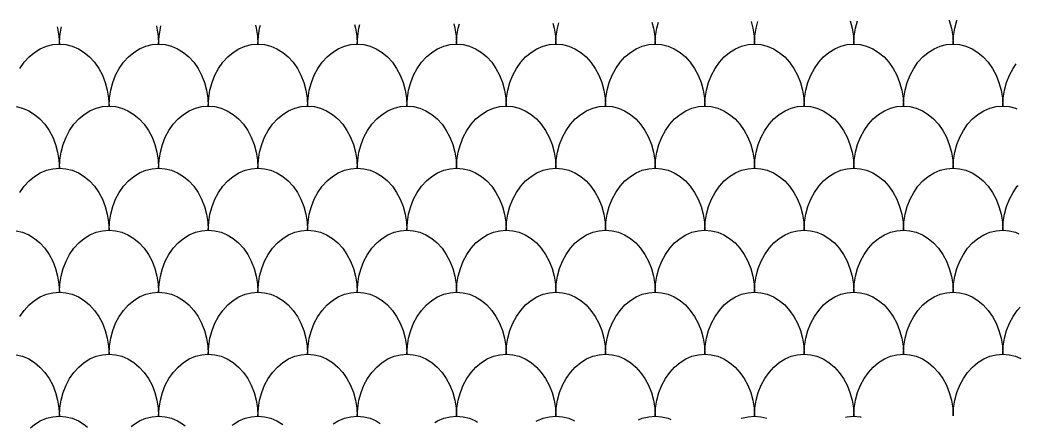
# Model space of a CAD drawing. Header units: metres. Extents: x 19 to 183, y -73 to -56.
# Drawn here: x 143.12 to 183.43, y -72.15 to -55.7 of the extents above; entities that cross this region are included whole.
import ezdxf

# ---------------------------------------------------------------- set-up
doc = ezdxf.new("R2010")
doc.units = ezdxf.units.M

msp = doc.modelspace()

# ---------------------------------------------------------------- linework, layer by layer
for points in [[(144.617, -55.97), (144.632, -56.024), (144.683, -56.345), (144.7, -56.671)], [(144.7, -56.671), (144.717, -56.345), (144.768, -56.024), (144.783, -55.969)], [(148.609, -55.94), (148.632, -56.024), (148.683, -56.345), (148.7, -56.671)], [(148.7, -56.671), (148.717, -56.345), (148.768, -56.024), (148.791, -55.939)], [(152.601, -55.911), (152.632, -56.024), (152.683, -56.345), (152.7, -56.671)], [(152.7, -56.671), (152.717, -56.345), (152.768, -56.024), (152.799, -55.909)], [(156.593, -55.881), (156.632, -56.024), (156.683, -56.345), (156.7, -56.671)], [(156.7, -56.671), (156.717, -56.345), (156.768, -56.024), (156.807, -55.879)], [(160.585, -55.851), (160.632, -56.024), (160.683, -56.345), (160.7, -56.671)], [(160.7, -56.671), (160.717, -56.345), (160.768, -56.024), (160.815, -55.85)], [(164.577, -55.821), (164.632, -56.024), (164.683, -56.345), (164.7, -56.671)], [(164.7, -56.671), (164.717, -56.345), (164.768, -56.024), (164.823, -55.82)], [(168.568, -55.792), (168.632, -56.024), (168.683, -56.345), (168.7, -56.671)], [(168.7, -56.671), (168.717, -56.345), (168.768, -56.024), (168.832, -55.79)], [(172.56, -55.762), (172.632, -56.024), (172.683, -56.345), (172.7, -56.671)], [(172.7, -56.671), (172.717, -56.345), (172.768, -56.024), (172.84, -55.76)], [(176.552, -55.732), (176.632, -56.024), (176.683, -56.345), (176.7, -56.671)], [(176.7, -56.671), (176.717, -56.345), (176.768, -56.024), (176.848, -55.73)], [(180.543, -55.703), (180.547, -55.715), (180.632, -56.024), (180.683, -56.345), (180.7, -56.671)], [(180.7, -56.671), (180.717, -56.345), (180.768, -56.024), (180.852, -55.715), (180.858, -55.7)], [(143.113, -57.649), (143.286, -57.404), (143.482, -57.188), (143.7, -57.006), (143.934, -56.862), (144.182, -56.756), (144.439, -56.693), (144.7, -56.671), (144.961, -56.693), (145.217, -56.756), (145.465, -56.862), (145.7, -57.006), (145.917, -57.188), (146.114, -57.404), (146.286, -57.649), (146.432, -57.921), (146.547, -58.215), (146.632, -58.524), (146.683, -58.845), (146.7, -59.171)], [(146.7, -59.171), (146.717, -58.845), (146.768, -58.524), (146.852, -58.215), (146.968, -57.921), (147.113, -57.649), (147.286, -57.404), (147.482, -57.188), (147.7, -57.006), (147.934, -56.862), (148.182, -56.756), (148.439, -56.693), (148.7, -56.671), (148.961, -56.693), (149.217, -56.756), (149.465, -56.862), (149.7, -57.006), (149.917, -57.188), (150.114, -57.404), (150.286, -57.649), (150.432, -57.921), (150.547, -58.215), (150.632, -58.524), (150.683, -58.845), (150.7, -59.171)], [(150.7, -59.171), (150.717, -58.845), (150.768, -58.524), (150.852, -58.215), (150.968, -57.921), (151.113, -57.649), (151.286, -57.404), (151.482, -57.188), (151.7, -57.006), (151.934, -56.862), (152.182, -56.756), (152.439, -56.693), (152.7, -56.671), (152.961, -56.693), (153.217, -56.756), (153.465, -56.862), (153.7, -57.006), (153.917, -57.188), (154.114, -57.404), (154.286, -57.649), (154.432, -57.921), (154.547, -58.215), (154.632, -58.524), (154.683, -58.845), (154.7, -59.171)], [(154.7, -59.171), (154.717, -58.845), (154.768, -58.524), (154.852, -58.215), (154.968, -57.921), (155.113, -57.649), (155.286, -57.404), (155.482, -57.188), (155.7, -57.006), (155.934, -56.862), (156.182, -56.756), (156.439, -56.693), (156.7, -56.671), (156.961, -56.693), (157.217, -56.756), (157.465, -56.862), (157.7, -57.006), (157.917, -57.188), (158.114, -57.404), (158.286, -57.649), (158.432, -57.921), (158.547, -58.215), (158.632, -58.524), (158.683, -58.845), (158.7, -59.171)], [(158.7, -59.171), (158.717, -58.845), (158.768, -58.524), (158.852, -58.215), (158.968, -57.921), (159.113, -57.649), (159.286, -57.404), (159.482, -57.188), (159.7, -57.006), (159.934, -56.862), (160.182, -56.756), (160.439, -56.693), (160.7, -56.671), (160.961, -56.693), (161.217, -56.756), (161.465, -56.862), (161.7, -57.006), (161.917, -57.188), (162.114, -57.404), (162.286, -57.649), (162.432, -57.921), (162.547, -58.215), (162.632, -58.524), (162.683, -58.845), (162.7, -59.171)], [(162.7, -59.171), (162.717, -58.845), (162.768, -58.524), (162.852, -58.215), (162.968, -57.921), (163.113, -57.649), (163.286, -57.404), (163.482, -57.188), (163.7, -57.006), (163.934, -56.862), (164.182, -56.756), (164.439, -56.693), (164.7, -56.671), (164.961, -56.693), (165.217, -56.756), (165.465, -56.862), (165.7, -57.006), (165.917, -57.188), (166.114, -57.404), (166.286, -57.649), (166.432, -57.921), (166.547, -58.215), (166.632, -58.524), (166.683, -58.845), (166.7, -59.171)], [(166.7, -59.171), (166.717, -58.845), (166.768, -58.524), (166.852, -58.215), (166.968, -57.921), (167.113, -57.649), (167.286, -57.404), (167.482, -57.188), (167.7, -57.006), (167.934, -56.862), (168.182, -56.756), (168.439, -56.693), (168.7, -56.671), (168.961, -56.693), (169.217, -56.756), (169.465, -56.862), (169.7, -57.006), (169.917, -57.188), (170.114, -57.404), (170.286, -57.649), (170.432, -57.921), (170.547, -58.215), (170.632, -58.524), (170.683, -58.845), (170.7, -59.171)], [(170.7, -59.171), (170.717, -58.845), (170.768, -58.524), (170.852, -58.215), (170.968, -57.921), (171.113, -57.649), (171.286, -57.404), (171.482, -57.188), (171.7, -57.006), (171.934, -56.862), (172.182, -56.756), (172.439, -56.693), (172.7, -56.671), (172.961, -56.693), (173.217, -56.756), (173.465, -56.862), (173.7, -57.006), (173.917, -57.188), (174.114, -57.404), (174.286, -57.649), (174.432, -57.921), (174.547, -58.215), (174.632, -58.524), (174.683, -58.845), (174.7, -59.171)], [(174.7, -59.171), (174.717, -58.845), (174.768, -58.524), (174.852, -58.215), (174.968, -57.921), (175.113, -57.649), (175.286, -57.404), (175.482, -57.188), (175.7, -57.006), (175.934, -56.862), (176.182, -56.756), (176.439, -56.693), (176.7, -56.671), (176.961, -56.693), (177.217, -56.756), (177.465, -56.862), (177.7, -57.006), (177.917, -57.188), (178.114, -57.404), (178.286, -57.649), (178.432, -57.921), (178.547, -58.215), (178.632, -58.524), (178.683, -58.845), (178.7, -59.171)], [(178.7, -59.171), (178.717, -58.845), (178.768, -58.524), (178.852, -58.215), (178.968, -57.921), (179.113, -57.649), (179.286, -57.404), (179.482, -57.188), (179.7, -57.006), (179.934, -56.862), (180.182, -56.756), (180.439, -56.693), (180.7, -56.671), (180.961, -56.693), (181.217, -56.756), (181.465, -56.862), (181.7, -57.006), (181.917, -57.188), (182.114, -57.404), (182.286, -57.649), (182.432, -57.921), (182.547, -58.215), (182.632, -58.524), (182.683, -58.845), (182.7, -59.171)], [(182.7, -59.171), (182.717, -58.845), (182.768, -58.524), (182.852, -58.215), (182.968, -57.921), (183.113, -57.649), (183.237, -57.473)], [(142.961, -59.193), (143.217, -59.256), (143.465, -59.362), (143.7, -59.506), (143.917, -59.688), (144.114, -59.904), (144.286, -60.149), (144.432, -60.421), (144.547, -60.715), (144.632, -61.024), (144.683, -61.345), (144.7, -61.671)], [(144.7, -61.671), (144.717, -61.345), (144.768, -61.024), (144.852, -60.715), (144.968, -60.421), (145.113, -60.149), (145.286, -59.904), (145.482, -59.688), (145.7, -59.506), (145.934, -59.362), (146.182, -59.256), (146.439, -59.193), (146.7, -59.171), (146.961, -59.193), (147.217, -59.256), (147.465, -59.362), (147.7, -59.506), (147.917, -59.688), (148.114, -59.904), (148.286, -60.149), (148.432, -60.421), (148.547, -60.715), (148.632, -61.024), (148.683, -61.345), (148.7, -61.671)], [(148.7, -61.671), (148.717, -61.345), (148.768, -61.024), (148.852, -60.715), (148.968, -60.421), (149.113, -60.149), (149.286, -59.904), (149.482, -59.688), (149.7, -59.506), (149.934, -59.362), (150.182, -59.256), (150.439, -59.193), (150.7, -59.171), (150.961, -59.193), (151.217, -59.256), (151.465, -59.362), (151.7, -59.506), (151.917, -59.688), (152.114, -59.904), (152.286, -60.149), (152.432, -60.421), (152.547, -60.715), (152.632, -61.024), (152.683, -61.345), (152.7, -61.671)], [(152.7, -61.671), (152.717, -61.345), (152.768, -61.024), (152.852, -60.715), (152.968, -60.421), (153.113, -60.149), (153.286, -59.904), (153.482, -59.688), (153.7, -59.506), (153.934, -59.362), (154.182, -59.256), (154.439, -59.193), (154.7, -59.171), (154.961, -59.193), (155.217, -59.256), (155.465, -59.362), (155.7, -59.506), (155.917, -59.688), (156.114, -59.904), (156.286, -60.149), (156.432, -60.421), (156.547, -60.715), (156.632, -61.024), (156.683, -61.345), (156.7, -61.671)], [(156.7, -61.671), (156.717, -61.345), (156.768, -61.024), (156.852, -60.715), (156.968, -60.421), (157.113, -60.149), (157.286, -59.904), (157.482, -59.688), (157.7, -59.506), (157.934, -59.362), (158.182, -59.256), (158.439, -59.193), (158.7, -59.171), (158.961, -59.193), (159.217, -59.256), (159.465, -59.362), (159.7, -59.506), (159.917, -59.688), (160.114, -59.904), (160.286, -60.149), (160.432, -60.421), (160.547, -60.715), (160.632, -61.024), (160.683, -61.345), (160.7, -61.671)], [(160.7, -61.671), (160.717, -61.345), (160.768, -61.024), (160.852, -60.715), (160.968, -60.421), (161.113, -60.149), (161.286, -59.904), (161.482, -59.688), (161.7, -59.506), (161.934, -59.362), (162.182, -59.256), (162.439, -59.193), (162.7, -59.171), (162.961, -59.193), (163.217, -59.256), (163.465, -59.362), (163.7, -59.506), (163.917, -59.688), (164.114, -59.904), (164.286, -60.149), (164.432, -60.421), (164.547, -60.715), (164.632, -61.024), (164.683, -61.345), (164.7, -61.671)], [(164.7, -61.671), (164.717, -61.345), (164.768, -61.024), (164.852, -60.715), (164.968, -60.421), (165.113, -60.149), (165.286, -59.904), (165.482, -59.688), (165.7, -59.506), (165.934, -59.362), (166.182, -59.256), (166.439, -59.193), (166.7, -59.171), (166.961, -59.193), (167.217, -59.256), (167.465, -59.362), (167.7, -59.506), (167.917, -59.688), (168.114, -59.904), (168.286, -60.149), (168.432, -60.421), (168.547, -60.715), (168.632, -61.024), (168.683, -61.345), (168.7, -61.671)], [(168.7, -61.671), (168.717, -61.345), (168.768, -61.024), (168.852, -60.715), (168.968, -60.421), (169.113, -60.149), (169.286, -59.904), (169.482, -59.688), (169.7, -59.506), (169.934, -59.362), (170.182, -59.256), (170.439, -59.193), (170.7, -59.171), (170.961, -59.193), (171.217, -59.256), (171.465, -59.362), (171.7, -59.506), (171.917, -59.688), (172.114, -59.904), (172.286, -60.149), (172.432, -60.421), (172.547, -60.715), (172.632, -61.024), (172.683, -61.345), (172.7, -61.671)], [(172.7, -61.671), (172.717, -61.345), (172.768, -61.024), (172.852, -60.715), (172.968, -60.421), (173.113, -60.149), (173.286, -59.904), (173.482, -59.688), (173.7, -59.506), (173.934, -59.362), (174.182, -59.256), (174.439, -59.193), (174.7, -59.171), (174.961, -59.193), (175.217, -59.256), (175.465, -59.362), (175.7, -59.506), (175.917, -59.688), (176.114, -59.904), (176.286, -60.149), (176.432, -60.421), (176.547, -60.715), (176.632, -61.024), (176.683, -61.345), (176.7, -61.671)], [(176.7, -61.671), (176.717, -61.345), (176.768, -61.024), (176.852, -60.715), (176.968, -60.421), (177.113, -60.149), (177.286, -59.904), (177.482, -59.688), (177.7, -59.506), (177.934, -59.362), (178.182, -59.256), (178.439, -59.193), (178.7, -59.171), (178.961, -59.193), (179.217, -59.256), (179.465, -59.362), (179.7, -59.506), (179.917, -59.688), (180.114, -59.904), (180.286, -60.149), (180.432, -60.421), (180.547, -60.715), (180.632, -61.024), (180.683, -61.345), (180.7, -61.671)], [(180.7, -61.671), (180.717, -61.345), (180.768, -61.024), (180.852, -60.715), (180.968, -60.421), (181.113, -60.149), (181.286, -59.904), (181.482, -59.688), (181.7, -59.506), (181.934, -59.362), (182.182, -59.256), (182.439, -59.193), (182.7, -59.171), (182.961, -59.193), (183.217, -59.256), (183.267, -59.277)], [(143.113, -62.649), (143.286, -62.404), (143.482, -62.188), (143.7, -62.006), (143.934, -61.862), (144.182, -61.756), (144.439, -61.693), (144.7, -61.671), (144.961, -61.693), (145.217, -61.756), (145.465, -61.862), (145.7, -62.006), (145.917, -62.188), (146.114, -62.404), (146.286, -62.649), (146.432, -62.921), (146.547, -63.215), (146.632, -63.524), (146.683, -63.845), (146.7, -64.171)], [(146.7, -64.171), (146.717, -63.845), (146.768, -63.524), (146.852, -63.215), (146.968, -62.921), (147.113, -62.649), (147.286, -62.404), (147.482, -62.188), (147.7, -62.006), (147.934, -61.862), (148.182, -61.756), (148.439, -61.693), (148.7, -61.671), (148.961, -61.693), (149.217, -61.756), (149.465, -61.862), (149.7, -62.006), (149.917, -62.188), (150.114, -62.404), (150.286, -62.649), (150.432, -62.921), (150.547, -63.215), (150.632, -63.524), (150.683, -63.845), (150.7, -64.171)], [(150.7, -64.171), (150.717, -63.845), (150.768, -63.524), (150.852, -63.215), (150.968, -62.921), (151.113, -62.649), (151.286, -62.404), (151.482, -62.188), (151.7, -62.006), (151.934, -61.862), (152.182, -61.756), (152.439, -61.693), (152.7, -61.671), (152.961, -61.693), (153.217, -61.756), (153.465, -61.862), (153.7, -62.006), (153.917, -62.188), (154.114, -62.404), (154.286, -62.649), (154.432, -62.921), (154.547, -63.215), (154.632, -63.524), (154.683, -63.845), (154.7, -64.171)], [(154.7, -64.171), (154.717, -63.845), (154.768, -63.524), (154.852, -63.215), (154.968, -62.921), (155.113, -62.649), (155.286, -62.404), (155.482, -62.188), (155.7, -62.006), (155.934, -61.862), (156.182, -61.756), (156.439, -61.693), (156.7, -61.671), (156.961, -61.693), (157.217, -61.756), (157.465, -61.862), (157.7, -62.006), (157.917, -62.188), (158.114, -62.404), (158.286, -62.649), (158.432, -62.921), (158.547, -63.215), (158.632, -63.524), (158.683, -63.845), (158.7, -64.171)], [(158.7, -64.171), (158.717, -63.845), (158.768, -63.524), (158.852, -63.215), (158.968, -62.921), (159.113, -62.649), (159.286, -62.404), (159.482, -62.188), (159.7, -62.006), (159.934, -61.862), (160.182, -61.756), (160.439, -61.693), (160.7, -61.671), (160.961, -61.693), (161.217, -61.756), (161.465, -61.862), (161.7, -62.006), (161.917, -62.188), (162.114, -62.404), (162.286, -62.649), (162.432, -62.921), (162.547, -63.215), (162.632, -63.524), (162.683, -63.845), (162.7, -64.171)], [(162.7, -64.171), (162.717, -63.845), (162.768, -63.524), (162.852, -63.215), (162.968, -62.921), (163.113, -62.649), (163.286, -62.404), (163.482, -62.188), (163.7, -62.006), (163.934, -61.862), (164.182, -61.756), (164.439, -61.693), (164.7, -61.671), (164.961, -61.693), (165.217, -61.756), (165.465, -61.862), (165.7, -62.006), (165.917, -62.188), (166.114, -62.404), (166.286, -62.649), (166.432, -62.921), (166.547, -63.215), (166.632, -63.524), (166.683, -63.845), (166.7, -64.171)], [(166.7, -64.171), (166.717, -63.845), (166.768, -63.524), (166.852, -63.215), (166.968, -62.921), (167.113, -62.649), (167.286, -62.404), (167.482, -62.188), (167.7, -62.006), (167.934, -61.862), (168.182, -61.756), (168.439, -61.693), (168.7, -61.671), (168.961, -61.693), (169.217, -61.756), (169.465, -61.862), (169.7, -62.006), (169.917, -62.188), (170.114, -62.404), (170.286, -62.649), (170.432, -62.921), (170.547, -63.215), (170.632, -63.524), (170.683, -63.845), (170.7, -64.171)], [(170.7, -64.171), (170.717, -63.845), (170.768, -63.524), (170.852, -63.215), (170.968, -62.921), (171.113, -62.649), (171.286, -62.404), (171.482, -62.188), (171.7, -62.006), (171.934, -61.862), (172.182, -61.756), (172.439, -61.693), (172.7, -61.671), (172.961, -61.693), (173.217, -61.756), (173.465, -61.862), (173.7, -62.006), (173.917, -62.188), (174.114, -62.404), (174.286, -62.649), (174.432, -62.921), (174.547, -63.215), (174.632, -63.524), (174.683, -63.845), (174.7, -64.171)], [(174.7, -64.171), (174.717, -63.845), (174.768, -63.524), (174.852, -63.215), (174.968, -62.921), (175.113, -62.649), (175.286, -62.404), (175.482, -62.188), (175.7, -62.006), (175.934, -61.862), (176.182, -61.756), (176.439, -61.693), (176.7, -61.671), (176.961, -61.693), (177.217, -61.756), (177.465, -61.862), (177.7, -62.006), (177.917, -62.188), (178.114, -62.404), (178.286, -62.649), (178.432, -62.921), (178.547, -63.215), (178.632, -63.524), (178.683, -63.845), (178.7, -64.171)], [(178.7, -64.171), (178.717, -63.845), (178.768, -63.524), (178.852, -63.215), (178.968, -62.921), (179.113, -62.649), (179.286, -62.404), (179.482, -62.188), (179.7, -62.006), (179.934, -61.862), (180.182, -61.756), (180.439, -61.693), (180.7, -61.671), (180.961, -61.693), (181.217, -61.756), (181.465, -61.862), (181.7, -62.006), (181.917, -62.188), (182.114, -62.404), (182.286, -62.649), (182.432, -62.921), (182.547, -63.215), (182.632, -63.524), (182.683, -63.845), (182.7, -64.171)], [(182.7, -64.171), (182.717, -63.845), (182.768, -63.524), (182.852, -63.215), (182.968, -62.921), (183.113, -62.649), (183.286, -62.404), (183.318, -62.368)], [(142.961, -64.193), (143.217, -64.256), (143.465, -64.362), (143.7, -64.506), (143.917, -64.688), (144.114, -64.904), (144.286, -65.149), (144.432, -65.421), (144.547, -65.715), (144.632, -66.024), (144.683, -66.345), (144.7, -66.671)], [(144.7, -66.671), (144.717, -66.345), (144.768, -66.024), (144.852, -65.715), (144.968, -65.421), (145.113, -65.149), (145.286, -64.904), (145.482, -64.688), (145.7, -64.506), (145.934, -64.362), (146.182, -64.256), (146.439, -64.193), (146.7, -64.171), (146.961, -64.193), (147.217, -64.256), (147.465, -64.362), (147.7, -64.506), (147.917, -64.688), (148.114, -64.904), (148.286, -65.149), (148.432, -65.421), (148.547, -65.715), (148.632, -66.024), (148.683, -66.345), (148.7, -66.671)], [(148.7, -66.671), (148.717, -66.345), (148.768, -66.024), (148.852, -65.715), (148.968, -65.421), (149.113, -65.149), (149.286, -64.904), (149.482, -64.688), (149.7, -64.506), (149.934, -64.362), (150.182, -64.256), (150.439, -64.193), (150.7, -64.171), (150.961, -64.193), (151.217, -64.256), (151.465, -64.362), (151.7, -64.506), (151.917, -64.688), (152.114, -64.904), (152.286, -65.149), (152.432, -65.421), (152.547, -65.715), (152.632, -66.024), (152.683, -66.345), (152.7, -66.671)], [(152.7, -66.671), (152.717, -66.345), (152.768, -66.024), (152.852, -65.715), (152.968, -65.421), (153.113, -65.149), (153.286, -64.904), (153.482, -64.688), (153.7, -64.506), (153.934, -64.362), (154.182, -64.256), (154.439, -64.193), (154.7, -64.171), (154.961, -64.193), (155.217, -64.256), (155.465, -64.362), (155.7, -64.506), (155.917, -64.688), (156.114, -64.904), (156.286, -65.149), (156.432, -65.421), (156.547, -65.715), (156.632, -66.024), (156.683, -66.345), (156.7, -66.671)], [(156.7, -66.671), (156.717, -66.345), (156.768, -66.024), (156.852, -65.715), (156.968, -65.421), (157.113, -65.149), (157.286, -64.904), (157.482, -64.688), (157.7, -64.506), (157.934, -64.362), (158.182, -64.256), (158.439, -64.193), (158.7, -64.171), (158.961, -64.193), (159.217, -64.256), (159.465, -64.362), (159.7, -64.506), (159.917, -64.688), (160.114, -64.904), (160.286, -65.149), (160.432, -65.421), (160.547, -65.715), (160.632, -66.024), (160.683, -66.345), (160.7, -66.671)], [(160.7, -66.671), (160.717, -66.345), (160.768, -66.024), (160.852, -65.715), (160.968, -65.421), (161.113, -65.149), (161.286, -64.904), (161.482, -64.688), (161.7, -64.506), (161.934, -64.362), (162.182, -64.256), (162.439, -64.193), (162.7, -64.171), (162.961, -64.193), (163.217, -64.256), (163.465, -64.362), (163.7, -64.506), (163.917, -64.688), (164.114, -64.904), (164.286, -65.149), (164.432, -65.421), (164.547, -65.715), (164.632, -66.024), (164.683, -66.345), (164.7, -66.671)], [(164.7, -66.671), (164.717, -66.345), (164.768, -66.024), (164.852, -65.715), (164.968, -65.421), (165.113, -65.149), (165.286, -64.904), (165.482, -64.688), (165.7, -64.506), (165.934, -64.362), (166.182, -64.256), (166.439, -64.193), (166.7, -64.171), (166.961, -64.193), (167.217, -64.256), (167.465, -64.362), (167.7, -64.506), (167.917, -64.688), (168.114, -64.904), (168.286, -65.149), (168.432, -65.421), (168.547, -65.715), (168.632, -66.024), (168.683, -66.345), (168.7, -66.671)], [(168.7, -66.671), (168.717, -66.345), (168.768, -66.024), (168.852, -65.715), (168.968, -65.421), (169.113, -65.149), (169.286, -64.904), (169.482, -64.688), (169.7, -64.506), (169.934, -64.362), (170.182, -64.256), (170.439, -64.193), (170.7, -64.171), (170.961, -64.193), (171.217, -64.256), (171.465, -64.362), (171.7, -64.506), (171.917, -64.688), (172.114, -64.904), (172.286, -65.149), (172.432, -65.421), (172.547, -65.715), (172.632, -66.024), (172.683, -66.345), (172.7, -66.671)], [(172.7, -66.671), (172.717, -66.345), (172.768, -66.024), (172.852, -65.715), (172.968, -65.421), (173.113, -65.149), (173.286, -64.904), (173.482, -64.688), (173.7, -64.506), (173.934, -64.362), (174.182, -64.256), (174.439, -64.193), (174.7, -64.171), (174.961, -64.193), (175.217, -64.256), (175.465, -64.362), (175.7, -64.506), (175.917, -64.688), (176.114, -64.904), (176.286, -65.149), (176.432, -65.421), (176.547, -65.715), (176.632, -66.024), (176.683, -66.345), (176.7, -66.671)], [(176.7, -66.671), (176.717, -66.345), (176.768, -66.024), (176.852, -65.715), (176.968, -65.421), (177.113, -65.149), (177.286, -64.904), (177.482, -64.688), (177.7, -64.506), (177.934, -64.362), (178.182, -64.256), (178.439, -64.193), (178.7, -64.171), (178.961, -64.193), (179.217, -64.256), (179.465, -64.362), (179.7, -64.506), (179.917, -64.688), (180.114, -64.904), (180.286, -65.149), (180.432, -65.421), (180.547, -65.715), (180.632, -66.024), (180.683, -66.345), (180.7, -66.671)], [(180.7, -66.671), (180.717, -66.345), (180.768, -66.024), (180.852, -65.715), (180.968, -65.421), (181.113, -65.149), (181.286, -64.904), (181.482, -64.688), (181.7, -64.506), (181.934, -64.362), (182.182, -64.256), (182.439, -64.193), (182.7, -64.171), (182.961, -64.193), (183.217, -64.256), (183.35, -64.313)], [(143.113, -67.649), (143.286, -67.404), (143.482, -67.188), (143.7, -67.006), (143.934, -66.862), (144.182, -66.756), (144.439, -66.693), (144.7, -66.671), (144.961, -66.693), (145.217, -66.756), (145.465, -66.862), (145.7, -67.006), (145.917, -67.188), (146.114, -67.404), (146.286, -67.649), (146.432, -67.921), (146.547, -68.215), (146.632, -68.524), (146.683, -68.845), (146.7, -69.171)], [(146.7, -69.171), (146.717, -68.845), (146.768, -68.524), (146.852, -68.215), (146.968, -67.921), (147.113, -67.649), (147.286, -67.404), (147.482, -67.188), (147.7, -67.006), (147.934, -66.862), (148.182, -66.756), (148.439, -66.693), (148.7, -66.671), (148.961, -66.693), (149.217, -66.756), (149.465, -66.862), (149.7, -67.006), (149.917, -67.188), (150.114, -67.404), (150.286, -67.649), (150.432, -67.921), (150.547, -68.215), (150.632, -68.524), (150.683, -68.845), (150.7, -69.171)], [(150.7, -69.171), (150.717, -68.845), (150.768, -68.524), (150.852, -68.215), (150.968, -67.921), (151.113, -67.649), (151.286, -67.404), (151.482, -67.188), (151.7, -67.006), (151.934, -66.862), (152.182, -66.756), (152.439, -66.693), (152.7, -66.671), (152.961, -66.693), (153.217, -66.756), (153.465, -66.862), (153.7, -67.006), (153.917, -67.188), (154.114, -67.404), (154.286, -67.649), (154.432, -67.921), (154.547, -68.215), (154.632, -68.524), (154.683, -68.845), (154.7, -69.171)], [(154.7, -69.171), (154.717, -68.845), (154.768, -68.524), (154.852, -68.215), (154.968, -67.921), (155.113, -67.649), (155.286, -67.404), (155.482, -67.188), (155.7, -67.006), (155.934, -66.862), (156.182, -66.756), (156.439, -66.693), (156.7, -66.671), (156.961, -66.693), (157.217, -66.756), (157.465, -66.862), (157.7, -67.006), (157.917, -67.188), (158.114, -67.404), (158.286, -67.649), (158.432, -67.921), (158.547, -68.215), (158.632, -68.524), (158.683, -68.845), (158.7, -69.171)], [(158.7, -69.171), (158.717, -68.845), (158.768, -68.524), (158.852, -68.215), (158.968, -67.921), (159.113, -67.649), (159.286, -67.404), (159.482, -67.188), (159.7, -67.006), (159.934, -66.862), (160.182, -66.756), (160.439, -66.693), (160.7, -66.671), (160.961, -66.693), (161.217, -66.756), (161.465, -66.862), (161.7, -67.006), (161.917, -67.188), (162.114, -67.404), (162.286, -67.649), (162.432, -67.921), (162.547, -68.215), (162.632, -68.524), (162.683, -68.845), (162.7, -69.171)], [(162.7, -69.171), (162.717, -68.845), (162.768, -68.524), (162.852, -68.215), (162.968, -67.921), (163.113, -67.649), (163.286, -67.404), (163.482, -67.188), (163.7, -67.006), (163.934, -66.862), (164.182, -66.756), (164.439, -66.693), (164.7, -66.671), (164.961, -66.693), (165.217, -66.756), (165.465, -66.862), (165.7, -67.006), (165.917, -67.188), (166.114, -67.404), (166.286, -67.649), (166.432, -67.921), (166.547, -68.215), (166.632, -68.524), (166.683, -68.845), (166.7, -69.171)], [(166.7, -69.171), (166.717, -68.845), (166.768, -68.524), (166.852, -68.215), (166.968, -67.921), (167.113, -67.649), (167.286, -67.404), (167.482, -67.188), (167.7, -67.006), (167.934, -66.862), (168.182, -66.756), (168.439, -66.693), (168.7, -66.671), (168.961, -66.693), (169.217, -66.756), (169.465, -66.862), (169.7, -67.006), (169.917, -67.188), (170.114, -67.404), (170.286, -67.649), (170.432, -67.921), (170.547, -68.215), (170.632, -68.524), (170.683, -68.845), (170.7, -69.171)], [(170.7, -69.171), (170.717, -68.845), (170.768, -68.524), (170.852, -68.215), (170.968, -67.921), (171.113, -67.649), (171.286, -67.404), (171.482, -67.188), (171.7, -67.006), (171.934, -66.862), (172.182, -66.756), (172.439, -66.693), (172.7, -66.671), (172.961, -66.693), (173.217, -66.756), (173.465, -66.862), (173.7, -67.006), (173.917, -67.188), (174.114, -67.404), (174.286, -67.649), (174.432, -67.921), (174.547, -68.215), (174.632, -68.524), (174.683, -68.845), (174.7, -69.171)], [(174.7, -69.171), (174.717, -68.845), (174.768, -68.524), (174.852, -68.215), (174.968, -67.921), (175.113, -67.649), (175.286, -67.404), (175.482, -67.188), (175.7, -67.006), (175.934, -66.862), (176.182, -66.756), (176.439, -66.693), (176.7, -66.671), (176.961, -66.693), (177.217, -66.756), (177.465, -66.862), (177.7, -67.006), (177.917, -67.188), (178.114, -67.404), (178.286, -67.649), (178.432, -67.921), (178.547, -68.215), (178.632, -68.524), (178.683, -68.845), (178.7, -69.171)], [(178.7, -69.171), (178.717, -68.845), (178.768, -68.524), (178.852, -68.215), (178.968, -67.921), (179.113, -67.649), (179.286, -67.404), (179.482, -67.188), (179.7, -67.006), (179.934, -66.862), (180.182, -66.756), (180.439, -66.693), (180.7, -66.671), (180.961, -66.693), (181.217, -66.756), (181.465, -66.862), (181.7, -67.006), (181.917, -67.188), (182.114, -67.404), (182.286, -67.649), (182.432, -67.921), (182.547, -68.215), (182.632, -68.524), (182.683, -68.845), (182.7, -69.171)], [(182.7, -69.171), (182.717, -68.845), (182.768, -68.524), (182.852, -68.215), (182.968, -67.921), (183.113, -67.649), (183.286, -67.404), (183.4, -67.278)], [(142.961, -69.193), (143.217, -69.256), (143.465, -69.362), (143.7, -69.506), (143.917, -69.688), (144.114, -69.904), (144.286, -70.149), (144.432, -70.421), (144.547, -70.715), (144.632, -71.024), (144.683, -71.345), (144.7, -71.671)], [(144.7, -71.671), (144.717, -71.345), (144.768, -71.024), (144.852, -70.715), (144.968, -70.421), (145.113, -70.149), (145.286, -69.904), (145.482, -69.688), (145.7, -69.506), (145.934, -69.362), (146.182, -69.256), (146.439, -69.193), (146.7, -69.171), (146.961, -69.193), (147.217, -69.256), (147.465, -69.362), (147.7, -69.506), (147.917, -69.688), (148.114, -69.904), (148.286, -70.149), (148.432, -70.421), (148.547, -70.715), (148.632, -71.024), (148.683, -71.345), (148.7, -71.671)], [(148.7, -71.671), (148.717, -71.345), (148.768, -71.024), (148.852, -70.715), (148.968, -70.421), (149.113, -70.149), (149.286, -69.904), (149.482, -69.688), (149.7, -69.506), (149.934, -69.362), (150.182, -69.256), (150.439, -69.193), (150.7, -69.171), (150.961, -69.193), (151.217, -69.256), (151.465, -69.362), (151.7, -69.506), (151.917, -69.688), (152.114, -69.904), (152.286, -70.149), (152.432, -70.421), (152.547, -70.715), (152.632, -71.024), (152.683, -71.345), (152.7, -71.671)], [(152.7, -71.671), (152.717, -71.345), (152.768, -71.024), (152.852, -70.715), (152.968, -70.421), (153.113, -70.149), (153.286, -69.904), (153.482, -69.688), (153.7, -69.506), (153.934, -69.362), (154.182, -69.256), (154.439, -69.193), (154.7, -69.171), (154.961, -69.193), (155.217, -69.256), (155.465, -69.362), (155.7, -69.506), (155.917, -69.688), (156.114, -69.904), (156.286, -70.149), (156.432, -70.421), (156.547, -70.715), (156.632, -71.024), (156.683, -71.345), (156.7, -71.671)], [(156.7, -71.671), (156.717, -71.345), (156.768, -71.024), (156.852, -70.715), (156.968, -70.421), (157.113, -70.149), (157.286, -69.904), (157.482, -69.688), (157.7, -69.506), (157.934, -69.362), (158.182, -69.256), (158.439, -69.193), (158.7, -69.171), (158.961, -69.193), (159.217, -69.256), (159.465, -69.362), (159.7, -69.506), (159.917, -69.688), (160.114, -69.904), (160.286, -70.149), (160.432, -70.421), (160.547, -70.715), (160.632, -71.024), (160.683, -71.345), (160.7, -71.671)], [(160.7, -71.671), (160.717, -71.345), (160.768, -71.024), (160.852, -70.715), (160.968, -70.421), (161.113, -70.149), (161.286, -69.904), (161.482, -69.688), (161.7, -69.506), (161.934, -69.362), (162.182, -69.256), (162.439, -69.193), (162.7, -69.171), (162.961, -69.193), (163.217, -69.256), (163.465, -69.362), (163.7, -69.506), (163.917, -69.688), (164.114, -69.904), (164.286, -70.149), (164.432, -70.421), (164.547, -70.715), (164.632, -71.024), (164.683, -71.345), (164.7, -71.671)], [(164.7, -71.671), (164.717, -71.345), (164.768, -71.024), (164.852, -70.715), (164.968, -70.421), (165.113, -70.149), (165.286, -69.904), (165.482, -69.688), (165.7, -69.506), (165.934, -69.362), (166.182, -69.256), (166.439, -69.193), (166.7, -69.171), (166.961, -69.193), (167.217, -69.256), (167.465, -69.362), (167.7, -69.506), (167.917, -69.688), (168.114, -69.904), (168.286, -70.149), (168.432, -70.421), (168.547, -70.715), (168.632, -71.024), (168.683, -71.345), (168.7, -71.671)], [(168.7, -71.671), (168.717, -71.345), (168.768, -71.024), (168.852, -70.715), (168.968, -70.421), (169.113, -70.149), (169.286, -69.904), (169.482, -69.688), (169.7, -69.506), (169.934, -69.362), (170.182, -69.256), (170.439, -69.193), (170.7, -69.171), (170.961, -69.193), (171.217, -69.256), (171.465, -69.362), (171.7, -69.506), (171.917, -69.688), (172.114, -69.904), (172.286, -70.149), (172.432, -70.421), (172.547, -70.715), (172.632, -71.024), (172.683, -71.345), (172.7, -71.671)], [(172.7, -71.671), (172.717, -71.345), (172.768, -71.024), (172.852, -70.715), (172.968, -70.421), (173.113, -70.149), (173.286, -69.904), (173.482, -69.688), (173.7, -69.506), (173.934, -69.362), (174.182, -69.256), (174.439, -69.193), (174.7, -69.171), (174.961, -69.193), (175.217, -69.256), (175.465, -69.362), (175.7, -69.506), (175.917, -69.688), (176.114, -69.904), (176.286, -70.149), (176.432, -70.421), (176.547, -70.715), (176.632, -71.024), (176.683, -71.345), (176.7, -71.671)], [(176.7, -71.671), (176.717, -71.345), (176.768, -71.024), (176.852, -70.715), (176.968, -70.421), (177.113, -70.149), (177.286, -69.904), (177.482, -69.688), (177.7, -69.506), (177.934, -69.362), (178.182, -69.256), (178.439, -69.193), (178.7, -69.171), (178.961, -69.193), (179.217, -69.256), (179.465, -69.362), (179.7, -69.506), (179.917, -69.688), (180.114, -69.904), (180.286, -70.149), (180.432, -70.421), (180.547, -70.715), (180.632, -71.024), (180.683, -71.345), (180.699, -71.652)], [(180.701, -71.652), (180.717, -71.345), (180.768, -71.024), (180.852, -70.715), (180.968, -70.421), (181.113, -70.149), (181.286, -69.904), (181.482, -69.688), (181.7, -69.506), (181.934, -69.362), (182.182, -69.256), (182.439, -69.193), (182.7, -69.171), (182.961, -69.193), (183.217, -69.256), (183.434, -69.348)], [(143.532, -72.146), (143.7, -72.006), (143.934, -71.862), (144.182, -71.756), (144.439, -71.693), (144.7, -71.671), (144.961, -71.693), (145.217, -71.756), (145.465, -71.862), (145.7, -72.006), (145.831, -72.116)], [(147.597, -72.092), (147.7, -72.006), (147.934, -71.862), (148.182, -71.756), (148.439, -71.693), (148.7, -71.671), (148.961, -71.693), (149.217, -71.756), (149.465, -71.862), (149.7, -72.006), (149.768, -72.063)], [(151.661, -72.038), (151.7, -72.006), (151.934, -71.862), (152.182, -71.756), (152.439, -71.693), (152.7, -71.671), (152.961, -71.693), (153.217, -71.756), (153.465, -71.862), (153.7, -72.006), (153.705, -72.011)], [(155.736, -71.984), (155.934, -71.862), (156.182, -71.756), (156.439, -71.693), (156.7, -71.671), (156.961, -71.693), (157.217, -71.756), (157.465, -71.862), (157.623, -71.959)], [(159.824, -71.93), (159.934, -71.862), (160.182, -71.756), (160.439, -71.693), (160.7, -71.671), (160.961, -71.693), (161.217, -71.756), (161.465, -71.862), (161.538, -71.907)], [(163.912, -71.875), (163.934, -71.862), (164.182, -71.756), (164.439, -71.693), (164.7, -71.671), (164.961, -71.693), (165.217, -71.756), (165.449, -71.855)], [(168.031, -71.82), (168.182, -71.756), (168.439, -71.693), (168.7, -71.671), (168.961, -71.693), (169.217, -71.756), (169.327, -71.803)], [(172.161, -71.766), (172.182, -71.756), (172.439, -71.693), (172.7, -71.671), (172.961, -71.693), (173.198, -71.752)], [(176.371, -71.71), (176.439, -71.693), (176.7, -71.671), (176.961, -71.693), (176.995, -71.701)]]:
    msp.add_lwpolyline(points)

doc.saveas('drawing.dxf')
